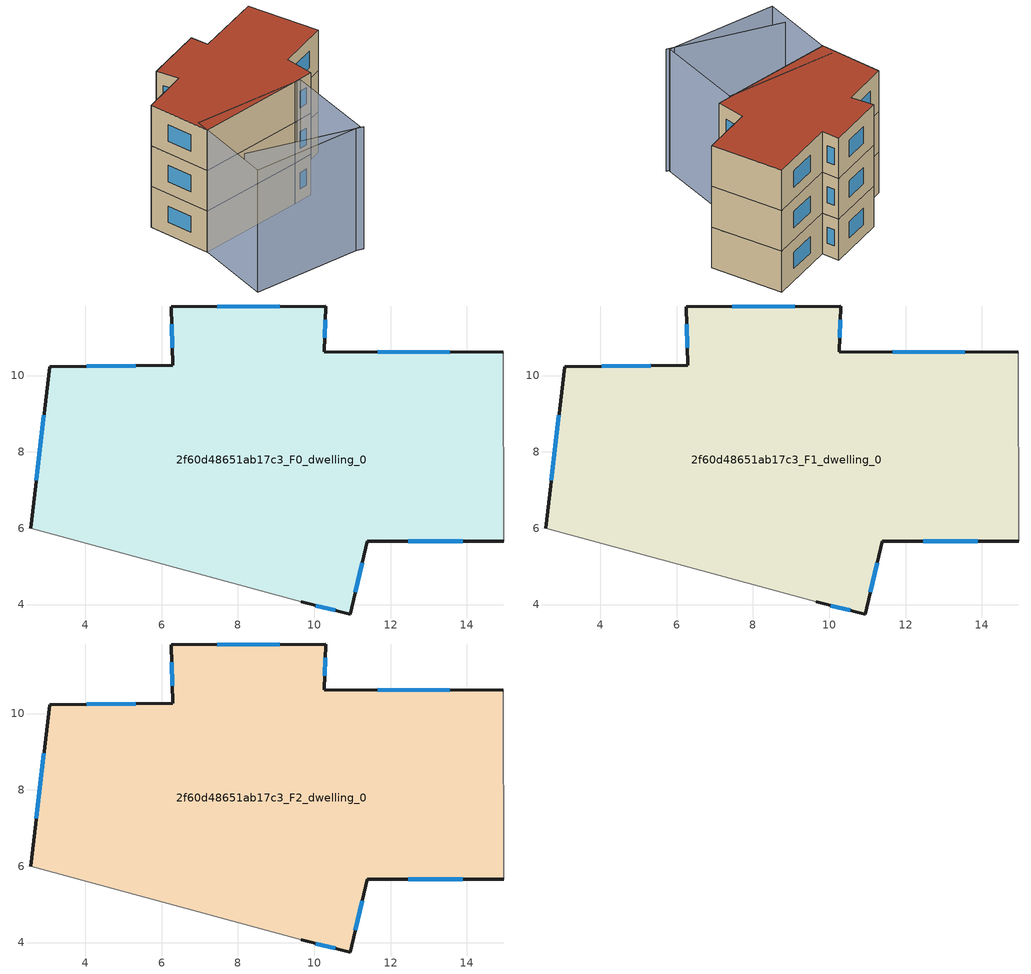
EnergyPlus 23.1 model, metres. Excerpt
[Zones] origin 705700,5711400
2f60d48651ab17c3_F0_dwelling_0
 floor ground (EU_floor_Construction): 14.94,10.61 14.96,5.66 11.39,5.66 10.94,3.75 9.65,4.07 2.57,6 3.06,10.23 6.29,10.27 6.24,11.8 10.3,11.82 10.26,10.63 z0
 wall outside (EU_wall_Construction): 14.94,10.61 10.26,10.63 10.3,11.82 6.24,11.8 6.29,10.27 3.06,10.23 2.57,6 / 9.65,4.07 10.94,3.75 11.39,5.66 14.96,5.66 z0:3
 wall adiabatic (EU_wall_Construction): 14.96,5.66 14.94,10.61 / 2.57,6 9.65,4.07 z0:3
 window (EU_Window_Construction): 9.09,11.82 7.46,11.81 / 10.27,10.99 10.29,11.47 / 13.54,10.61 11.66,10.62 / 12.46,5.66 13.89,5.66 / 11.07,4.33 11.25,5.09 / 10.04,3.97 10.55,3.85 / 2.92,8.96 2.72,7.26 / 5.33,10.26 4.03,10.24 / 6.26,11.34 6.28,10.73 z0.9:2.1
2f60d48651ab17c3_F1_dwelling_0
 floor to 2f60d48651ab17c3_F0_dwelling_0 (EU_floor_Construction): 14.94,10.61 14.96,5.66 11.39,5.66 10.94,3.75 9.65,4.07 2.57,6 3.06,10.23 6.29,10.27 6.24,11.8 10.3,11.82 10.26,10.63 z3
 wall outside (EU_wall_Construction): 14.94,10.61 10.26,10.63 10.3,11.82 6.24,11.8 6.29,10.27 3.06,10.23 2.57,6 / 9.65,4.07 10.94,3.75 11.39,5.66 14.96,5.66 z3:6
 wall adiabatic (EU_wall_Construction): 14.96,5.66 14.94,10.61 / 2.57,6 9.65,4.07 z3:6
 window (EU_Window_Construction): 9.09,11.82 7.46,11.81 / 10.27,10.99 10.29,11.47 / 13.54,10.61 11.66,10.62 / 12.46,5.66 13.89,5.66 / 11.07,4.33 11.25,5.09 / 10.04,3.97 10.55,3.85 / 2.92,8.96 2.72,7.26 / 5.33,10.26 4.03,10.24 / 6.26,11.34 6.28,10.73 z3.9:5.1
2f60d48651ab17c3_F2_dwelling_0
 floor to 2f60d48651ab17c3_F1_dwelling_0 (EU_floor_Construction): 14.94,10.61 14.96,5.66 11.39,5.66 10.94,3.75 9.65,4.07 2.57,6 3.06,10.23 6.29,10.27 6.24,11.8 10.3,11.82 10.26,10.63 z6
 wall outside (EU_wall_Construction): 14.94,10.61 10.26,10.63 10.3,11.82 6.24,11.8 6.29,10.27 3.06,10.23 2.57,6 / 9.65,4.07 10.94,3.75 11.39,5.66 14.96,5.66 z6:9
 wall adiabatic (EU_wall_Construction): 14.96,5.66 14.94,10.61 / 2.57,6 9.65,4.07 z6:9
 window (EU_Window_Construction): 9.09,11.82 7.46,11.81 / 10.27,10.99 10.29,11.47 / 13.54,10.61 11.66,10.62 / 12.46,5.66 13.89,5.66 / 11.07,4.33 11.25,5.09 / 10.04,3.97 10.55,3.85 / 2.92,8.96 2.72,7.26 / 5.33,10.26 4.03,10.24 / 6.26,11.34 6.28,10.73 z6.9:8.1
 roof outside (EU_roof_Construction): 14.96,5.66 14.94,10.61 10.26,10.63 10.3,11.82 6.24,11.8 6.29,10.27 3.06,10.23 2.57,6 9.65,4.07 10.94,3.75 11.39,5.66 z9
shading: 1.64,2.77 7.74,-1.89 / 0.59,1.22 2.93,6.86 / 2.93,6.86 10,3.92 / 10,3.92 7.66,-1.72 / 7.66,-1.72 0.59,1.22 z0:9
[Building]
EU S2 Campaign: North Axis=0; Terrain=City; Solar Distribution=FullExterior
[Site:Location]
London: Latitude=51.5; Longitude=-0.5; Time Zone=0; Elevation=25
[SizingPeriod:WeatherFileDays]
AnnualSizingPeriod: Begin Month=1; Begin Day of Month=1; End Month=12; End Day of Month=31; Day of Week for Start Day=Monday; Use Weather File Daylight Saving Period=No; Use Weather File Rain and Snow Indicators=No
[MATERIAL]
EU_InternalMass_Material: Roughness=MediumRough; Thickness=0.1; Conductivity=1; Density=1800; Specific Heat=900; Thermal Absorptance=0.9; Solar Absorptance=0.7; Visible Absorptance=0.7
[MATERIAL:NOMASS] Roughness=MediumRough; Thermal Absorptance=0.9; Solar Absorptance=0.7; Visible Absorptance=0.7
Name | Thermal Resistance
EU_wall_NoMass | 1.04674
EU_roof_NoMass | 4.32442
EU_floor_NoMass | 2.04616
[WINDOWMATERIAL:SIMPLEGLAZINGSYSTEM]
EU_Window_SimpleGlazing: UFactor=4.25843; Solar Heat Gain Coefficient=0.85; Visible Transmittance=0.85
[CONSTRUCTION]
EU_wall_Construction: EU_wall_NoMass
EU_roof_Construction: EU_roof_NoMass
EU_floor_Construction: EU_floor_NoMass
EU_Window_Construction: EU_Window_SimpleGlazing
EU_InternalMass_Construction: EU_InternalMass_Material
[ZONE] Type=1; Multiplier=1; Ceiling Height=autocalculate; Floor Area=autocalculate; Part of Total Floor Area=Yes
Name | Volume
2f60d48651ab17c3_F0_dwelling_0 | 212.635
2f60d48651ab17c3_F1_dwelling_0; 2f60d48651ab17c3_F2_dwelling_0 | 212.637
[INTERNALMASS] Construction=EU_InternalMass_Construction; Surface Area=70.879
Name | Zone or ZoneList
2f60d48651ab17c3_F0_dwelling_0_EU_InternalMass | 2f60d48651ab17c3_F0_dwelling_0
2f60d48651ab17c3_F1_dwelling_0_EU_InternalMass | 2f60d48651ab17c3_F1_dwelling_0
2f60d48651ab17c3_F2_dwelling_0_EU_InternalMass | 2f60d48651ab17c3_F2_dwelling_0
[OTHEREQUIPMENT] Fuel Type=Electricity; Design Level Calculation Method=Watts/Area; Power per Zone Floor Area=1; Fraction Latent=0; Fraction Radiant=0; Fraction Lost=0; Carbon Dioxide Generation Rate=0; EndUse Subcategory=EU_Step8_InternalGains
Name | Zone or ZoneList or Space or SpaceList | Schedule
EU_Step8_InternalGain_2f60d48651ab17c3_F0_dwelling_0_f000 | 2f60d48651ab17c3_F0_dwelling_0 | EU_Step8_GainSchedule_2f60d48651ab17c3_F0_dwelling_0_f000
EU_Step8_InternalGain_2f60d48651ab17c3_F1_dwelling_0_f000 | 2f60d48651ab17c3_F1_dwelling_0 | EU_Step8_GainSchedule_2f60d48651ab17c3_F1_dwelling_0_f000
EU_Step8_InternalGain_2f60d48651ab17c3_F2_dwelling_0_f000 | 2f60d48651ab17c3_F2_dwelling_0 | EU_Step8_GainSchedule_2f60d48651ab17c3_F2_dwelling_0_f000
[ZONEVENTILATION:DESIGNFLOWRATE] Schedule=EU_AlwaysOn; Design Flow Rate Calculation Method=AirChanges/Hour; Air Changes per Hour=0.488719; Ventilation Type=Natural; Fan Pressure Rise=0; Fan Total Efficiency=1; Constant Term Coefficient=1; Temperature Term Coefficient=0; Velocity Term Coefficient=0; Velocity Squared Term Coefficient=0; Minimum Indoor Temperature=-100; Maximum Indoor Temperature=100; Delta Temperature=-100; Minimum Outdoor Temperature=-100; Maximum Outdoor Temperature=100; Maximum Wind Speed=40
Name | Zone or ZoneList or Space or SpaceList
EU_ConstantAir_2f60d48651ab17c3_F0_dwelling_0 | 2f60d48651ab17c3_F0_dwelling_0
EU_ConstantAir_2f60d48651ab17c3_F1_dwelling_0 | 2f60d48651ab17c3_F1_dwelling_0
EU_ConstantAir_2f60d48651ab17c3_F2_dwelling_0 | 2f60d48651ab17c3_F2_dwelling_0
[HVACTEMPLATE:THERMOSTAT] Constant Heating Setpoint=20; Constant Cooling Setpoint=50
EU_HeatOnly_2f60d48651ab17c3_F0_dwelling_0; EU_HeatOnly_2f60d48651ab17c3_F1_dwelling_0; EU_HeatOnly_2f60d48651ab17c3_F2_dwelling_0
[HVACTEMPLATE:ZONE:IDEALLOADSAIRSYSTEM] System Availability Schedule=EU_AlwaysOn; Maximum Heating Supply Air Temperature=50; Minimum Cooling Supply Air Temperature=13; Maximum Heating Supply Air Humidity Ratio=0.0156; Minimum Cooling Supply Air Humidity Ratio=0.0077; Heating Limit=NoLimit; Cooling Limit=NoLimit; Heating Availability Schedule=EU_AlwaysOn; Cooling Availability Schedule=EU_CoolingOff; Dehumidification Control Type=ConstantSensibleHeatRatio; Cooling Sensible Heat Ratio=0.7; Dehumidification Setpoint=60; Humidification Control Type=None; Humidification Setpoint=30; Outdoor Air Method=None; Outdoor Air Flow Rate per Person=0.00944; Outdoor Air Flow Rate per Zone Floor Area=0; Outdoor Air Flow Rate per Zone=0; Demand Controlled Ventilation Type=None; Outdoor Air Economizer Type=NoEconomizer; Heat Recovery Type=None; Sensible Heat Recovery Effectiveness=0.7; Latent Heat Recovery Effectiveness=0.65
Name | Template Thermostat
2f60d48651ab17c3_F0_dwelling_0 | EU_HeatOnly_2f60d48651ab17c3_F0_dwelling_0
2f60d48651ab17c3_F1_dwelling_0 | EU_HeatOnly_2f60d48651ab17c3_F1_dwelling_0
2f60d48651ab17c3_F2_dwelling_0 | EU_HeatOnly_2f60d48651ab17c3_F2_dwelling_0
[SIZING:ZONE] Zone Cooling Design Supply Air Temperature Input Method=SupplyAirTemperature; Zone Cooling Design Supply Air Temperature=13; Zone Heating Design Supply Air Temperature Input Method=SupplyAirTemperature; Zone Heating Design Supply Air Temperature=50; Zone Cooling Design Supply Air Humidity Ratio=0.008; Zone Heating Design Supply Air Humidity Ratio=0.008; Cooling Design Air Flow Method=DesignDay; Cooling Design Air Flow Rate=0; Cooling Minimum Air Flow per Zone Floor Area=0.000762; Cooling Minimum Air Flow=0; Cooling Minimum Air Flow Fraction=0.2; Heating Design Air Flow Method=DesignDay; Heating Design Air Flow Rate=0; Heating Maximum Air Flow per Zone Floor Area=0.002032; Heating Maximum Air Flow=0.141576; Heating Maximum Air Flow Fraction=0.3; Account for Dedicated Outdoor Air System=No; Dedicated Outdoor Air System Control Strategy=NeutralSupplyAir; Dedicated Outdoor Air Low Setpoint Temperature for Design=autosize; Dedicated Outdoor Air High Setpoint Temperature for Design=autosize; Zone Load Sizing Method=Sensible Load Only No Latent Load; Zone Latent Cooling Design Supply Air Humidity Ratio Input Method=HumidityRatioDifference; Zone Cooling Design Supply Air Humidity Ratio Difference=0.005; Zone Latent Heating Design Supply Air Humidity Ratio Input Method=HumidityRatioDifference; Zone Humidification Design Supply Air Humidity Ratio Difference=0.005
2f60d48651ab17c3_F0_dwelling_0; 2f60d48651ab17c3_F1_dwelling_0; 2f60d48651ab17c3_F2_dwelling_0
[SCHEDULE:CONSTANT]
Name | Hourly Value
EU_AlwaysOn | 1
EU_CoolingOff | 0
[SCHEDULE:FILE] Column Number=1; Rows to Skip at Top=0; Number of Hours of Data=8760; Column Separator=Comma; Interpolate to Timestep=No; Minutes per Item=60; Adjust Schedule for Daylight Savings=Yes
Name | File
EU_Step8_GainSchedule_2f60d48651ab17c3_F0_dwelling_0_f000 | ../../schedules/2f60d48651ab17c3/2f60d48651ab17c3_F0_dwelling_0_f000_gain.csv
EU_Step8_GainSchedule_2f60d48651ab17c3_F1_dwelling_0_f000 | ../../schedules/2f60d48651ab17c3/2f60d48651ab17c3_F1_dwelling_0_f000_gain.csv
EU_Step8_GainSchedule_2f60d48651ab17c3_F2_dwelling_0_f000 | ../../schedules/2f60d48651ab17c3/2f60d48651ab17c3_F2_dwelling_0_f000_gain.csv
